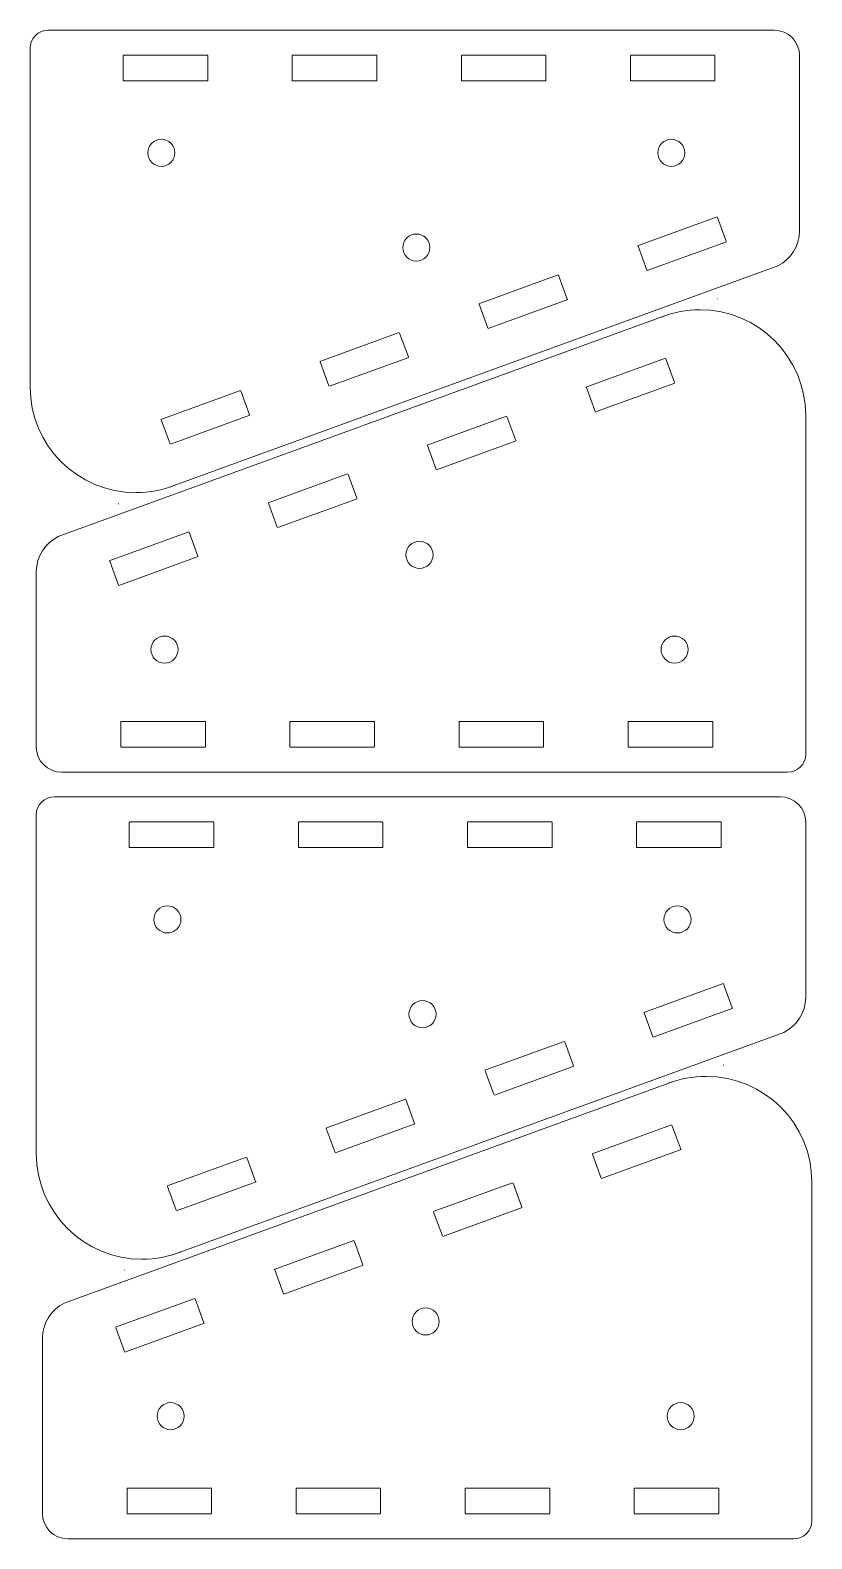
# Model space of a CAD drawing. Header units: centimetres. Extents: x -12.8 to 13, y -16.7 to 17.4.
# Drawn here: x -12.81 to -3.57, y -0.47 to 17.37 of the extents above; entities that cross this region are included whole.
import ezdxf

# ---------------------------------------------------------------- set-up
doc = ezdxf.new("R2010")
doc.units = ezdxf.units.CM
doc.header["$MEASUREMENT"] = 0
doc.layers.add('Layer 1', color=7, linetype='Continuous')

msp = doc.modelspace()

# ---------------------------------------------------------------- linework, layer by layer
at = {"layer": 'Layer 1', "color": 250, "lineweight": 20}
for points, knots in [([(-12.81467, 13.14751), (-12.81467, 13.14751), (-12.81467, 17.16175), (-12.81467, 17.16175), (-12.81467, 17.16175), (-12.81467, 17.27724), (-12.7168, 17.37174), (-12.59718, 17.37174), (-12.59718, 17.37174), (-12.59718, 17.37174), (-4.14992, 17.37174), (-4.14992, 17.37174)], [0, 0, 0, 0, 0.25, 0.25, 0.25, 0.25, 0.5, 0.5, 0.5, 0.5, 1, 1, 1, 1]), ([(-4.14992, 17.37171), (-4.14992, 17.37171), (-4.01416, 17.37171), (-4.01416, 17.37171), (-4.01416, 17.37171), (-3.84916, 17.37171), (-3.71416, 17.23671), (-3.71416, 17.07171), (-3.71416, 17.07171), (-3.71416, 17.07171), (-3.71416, 16.97483), (-3.71416, 16.97483)], [0, 0, 0, 0, 0.25, 0.25, 0.25, 0.25, 0.5, 0.5, 0.5, 0.5, 1, 1, 1, 1]), ([(-11.26353, 15.76109), (-11.3519, 15.76109), (-11.42353, 15.83272), (-11.42353, 15.92109), (-11.42353, 15.92109), (-11.42353, 16.00946), (-11.3519, 16.08109), (-11.26353, 16.08109), (-11.26353, 16.08109), (-11.17516, 16.08109), (-11.10353, 16.00946), (-11.10353, 15.92109), (-11.10353, 15.92109), (-11.10353, 15.83272), (-11.17516, 15.76109), (-11.26353, 15.76109)], [0, 0, 0, 0, 0.2, 0.2, 0.2, 0.2, 0.4, 0.4, 0.4, 0.4, 0.6, 0.6, 0.6, 0.6, 1, 1, 1, 1]), ([(-5.23045, 15.76109), (-5.31882, 15.76109), (-5.39045, 15.83272), (-5.39045, 15.92109), (-5.39045, 15.92109), (-5.39045, 16.00946), (-5.31882, 16.08109), (-5.23045, 16.08109), (-5.23045, 16.08109), (-5.14208, 16.08109), (-5.07045, 16.00946), (-5.07045, 15.92109), (-5.07045, 15.92109), (-5.07045, 15.83272), (-5.14208, 15.76109), (-5.23045, 15.76109)], [0, 0, 0, 0, 0.2, 0.2, 0.2, 0.2, 0.4, 0.4, 0.4, 0.4, 0.6, 0.6, 0.6, 0.6, 1, 1, 1, 1]), ([(-3.71465, 15.00056), (-3.71464, 14.99914), (-3.71463, 14.9977), (-3.71463, 14.99627), (-3.71463, 14.99627), (-3.71463, 14.81722), (-3.8192, 14.66203), (-3.97189, 14.58591)], [0, 0, 0, 0, 0.33333333, 0.33333333, 0.33333333, 0.33333333, 1, 1, 1, 1]), ([(-8.24699, 14.64109), (-8.33536, 14.64109), (-8.40699, 14.71272), (-8.40699, 14.80109), (-8.40699, 14.80109), (-8.40699, 14.88946), (-8.33536, 14.96109), (-8.24699, 14.96109), (-8.24699, 14.96109), (-8.15862, 14.96109), (-8.08699, 14.88946), (-8.08699, 14.80109), (-8.08699, 14.80109), (-8.08699, 14.71272), (-8.15862, 14.64109), (-8.24699, 14.64109)], [0, 0, 0, 0, 0.2, 0.2, 0.2, 0.2, 0.4, 0.4, 0.4, 0.4, 0.6, 0.6, 0.6, 0.6, 1, 1, 1, 1]), ([(-5.34872, 13.97918), (-5.20718, 14.03478), (-5.05305, 14.06534), (-4.89177, 14.06534), (-4.89177, 14.06534), (-4.20141, 14.06534), (-3.64177, 13.50569), (-3.64177, 12.81534)], [0, 0, 0, 0, 0.33333333, 0.33333333, 0.33333333, 0.33333333, 1, 1, 1, 1]), ([(-11.10772, 11.98867), (-11.24926, 11.93307), (-11.40339, 11.90251), (-11.56467, 11.90251), (-11.56467, 11.90251), (-12.25503, 11.90251), (-12.81467, 12.46216), (-12.81467, 13.15251)], [0, 0, 0, 0, 0.33333333, 0.33333333, 0.33333333, 0.33333333, 1, 1, 1, 1]), ([(-3.64177, 12.82034), (-3.64177, 12.82034), (-3.64177, 8.8061), (-3.64177, 8.8061), (-3.64177, 8.8061), (-3.64177, 8.69061), (-3.73964, 8.59611), (-3.85926, 8.59611), (-3.85926, 8.59611), (-3.85926, 8.59611), (-12.30652, 8.59611), (-12.30652, 8.59611)], [0, 0, 0, 0, 0.25, 0.25, 0.25, 0.25, 0.5, 0.5, 0.5, 0.5, 1, 1, 1, 1]), ([(-12.74179, 10.96729), (-12.7418, 10.96871), (-12.74181, 10.97015), (-12.74181, 10.97158), (-12.74181, 10.97158), (-12.74181, 11.15063), (-12.63724, 11.30582), (-12.48455, 11.38194)], [0, 0, 0, 0, 0.33333333, 0.33333333, 0.33333333, 0.33333333, 1, 1, 1, 1]), ([(-8.20945, 11.32676), (-8.12108, 11.32676), (-8.04945, 11.25513), (-8.04945, 11.16676), (-8.04945, 11.16676), (-8.04945, 11.07839), (-8.12108, 11.00676), (-8.20945, 11.00676), (-8.20945, 11.00676), (-8.29782, 11.00676), (-8.36945, 11.07839), (-8.36945, 11.16676), (-8.36945, 11.16676), (-8.36945, 11.25513), (-8.29782, 11.32676), (-8.20945, 11.32676)], [0, 0, 0, 0, 0.2, 0.2, 0.2, 0.2, 0.4, 0.4, 0.4, 0.4, 0.6, 0.6, 0.6, 0.6, 1, 1, 1, 1]), ([(-11.22599, 10.20676), (-11.13762, 10.20676), (-11.06599, 10.13513), (-11.06599, 10.04676), (-11.06599, 10.04676), (-11.06599, 9.95839), (-11.13762, 9.88676), (-11.22599, 9.88676), (-11.22599, 9.88676), (-11.31436, 9.88676), (-11.38599, 9.95839), (-11.38599, 10.04676), (-11.38599, 10.04676), (-11.38599, 10.13513), (-11.31436, 10.20676), (-11.22599, 10.20676)], [0, 0, 0, 0, 0.2, 0.2, 0.2, 0.2, 0.4, 0.4, 0.4, 0.4, 0.6, 0.6, 0.6, 0.6, 1, 1, 1, 1]), ([(-5.19291, 10.20676), (-5.10454, 10.20676), (-5.03291, 10.13513), (-5.03291, 10.04676), (-5.03291, 10.04676), (-5.03291, 9.95839), (-5.10454, 9.88676), (-5.19291, 9.88676), (-5.19291, 9.88676), (-5.28128, 9.88676), (-5.35291, 9.95839), (-5.35291, 10.04676), (-5.35291, 10.04676), (-5.35291, 10.13513), (-5.28128, 10.20676), (-5.19291, 10.20676)], [0, 0, 0, 0, 0.2, 0.2, 0.2, 0.2, 0.4, 0.4, 0.4, 0.4, 0.6, 0.6, 0.6, 0.6, 1, 1, 1, 1]), ([(-12.30652, 8.59614), (-12.30652, 8.59614), (-12.44228, 8.59614), (-12.44228, 8.59614), (-12.44228, 8.59614), (-12.60728, 8.59614), (-12.74228, 8.73114), (-12.74228, 8.89614), (-12.74228, 8.89614), (-12.74228, 8.89614), (-12.74228, 8.99302), (-12.74228, 8.99302)], [0, 0, 0, 0, 0.25, 0.25, 0.25, 0.25, 0.5, 0.5, 0.5, 0.5, 1, 1, 1, 1]), ([(-12.74228, 4.08165), (-12.74228, 4.08165), (-12.74228, 8.09589), (-12.74228, 8.09589), (-12.74228, 8.09589), (-12.74228, 8.21138), (-12.64441, 8.30588), (-12.52479, 8.30588), (-12.52479, 8.30588), (-12.52479, 8.30588), (-4.07753, 8.30588), (-4.07753, 8.30588)], [0, 0, 0, 0, 0.25, 0.25, 0.25, 0.25, 0.5, 0.5, 0.5, 0.5, 1, 1, 1, 1]), ([(-4.07753, 8.30585), (-4.07753, 8.30585), (-3.94177, 8.30585), (-3.94177, 8.30585), (-3.94177, 8.30585), (-3.77677, 8.30585), (-3.64177, 8.17085), (-3.64177, 8.00585), (-3.64177, 8.00585), (-3.64177, 8.00585), (-3.64177, 7.90897), (-3.64177, 7.90897)], [0, 0, 0, 0, 0.25, 0.25, 0.25, 0.25, 0.5, 0.5, 0.5, 0.5, 1, 1, 1, 1]), ([(-11.19114, 6.69523), (-11.27951, 6.69523), (-11.35114, 6.76686), (-11.35114, 6.85523), (-11.35114, 6.85523), (-11.35114, 6.9436), (-11.27951, 7.01523), (-11.19114, 7.01523), (-11.19114, 7.01523), (-11.10277, 7.01523), (-11.03114, 6.9436), (-11.03114, 6.85523), (-11.03114, 6.85523), (-11.03114, 6.76686), (-11.10277, 6.69523), (-11.19114, 6.69523)], [0, 0, 0, 0, 0.2, 0.2, 0.2, 0.2, 0.4, 0.4, 0.4, 0.4, 0.6, 0.6, 0.6, 0.6, 1, 1, 1, 1]), ([(-5.15806, 6.69523), (-5.24643, 6.69523), (-5.31806, 6.76686), (-5.31806, 6.85523), (-5.31806, 6.85523), (-5.31806, 6.9436), (-5.24643, 7.01523), (-5.15806, 7.01523), (-5.15806, 7.01523), (-5.06969, 7.01523), (-4.99806, 6.9436), (-4.99806, 6.85523), (-4.99806, 6.85523), (-4.99806, 6.76686), (-5.06969, 6.69523), (-5.15806, 6.69523)], [0, 0, 0, 0, 0.2, 0.2, 0.2, 0.2, 0.4, 0.4, 0.4, 0.4, 0.6, 0.6, 0.6, 0.6, 1, 1, 1, 1]), ([(-8.1746, 5.57523), (-8.26297, 5.57523), (-8.3346, 5.64686), (-8.3346, 5.73523), (-8.3346, 5.73523), (-8.3346, 5.8236), (-8.26297, 5.89523), (-8.1746, 5.89523), (-8.1746, 5.89523), (-8.08623, 5.89523), (-8.0146, 5.8236), (-8.0146, 5.73523), (-8.0146, 5.73523), (-8.0146, 5.64686), (-8.08623, 5.57523), (-8.1746, 5.57523)], [0, 0, 0, 0, 0.2, 0.2, 0.2, 0.2, 0.4, 0.4, 0.4, 0.4, 0.6, 0.6, 0.6, 0.6, 1, 1, 1, 1]), ([(-3.64226, 5.9347), (-3.64225, 5.93328), (-3.64224, 5.93184), (-3.64224, 5.93041), (-3.64224, 5.93041), (-3.64224, 5.75136), (-3.74681, 5.59617), (-3.8995, 5.52005)], [0, 0, 0, 0, 0.33333333, 0.33333333, 0.33333333, 0.33333333, 1, 1, 1, 1]), ([(-5.27633, 4.91332), (-5.13479, 4.96892), (-4.98066, 4.99948), (-4.81938, 4.99948), (-4.81938, 4.99948), (-4.12902, 4.99948), (-3.56938, 4.43983), (-3.56938, 3.74948)], [0, 0, 0, 0, 0.33333333, 0.33333333, 0.33333333, 0.33333333, 1, 1, 1, 1]), ([(-11.03533, 2.92281), (-11.17687, 2.86721), (-11.331, 2.83665), (-11.49228, 2.83665), (-11.49228, 2.83665), (-12.18264, 2.83665), (-12.74228, 3.3963), (-12.74228, 4.08665)], [0, 0, 0, 0, 0.33333333, 0.33333333, 0.33333333, 0.33333333, 1, 1, 1, 1]), ([(-3.56938, 3.75448), (-3.56938, 3.75448), (-3.56938, -0.25976), (-3.56938, -0.25976), (-3.56938, -0.25976), (-3.56938, -0.37525), (-3.66725, -0.46975), (-3.78687, -0.46975), (-3.78687, -0.46975), (-3.78687, -0.46975), (-12.23413, -0.46975), (-12.23413, -0.46975)], [0, 0, 0, 0, 0.25, 0.25, 0.25, 0.25, 0.5, 0.5, 0.5, 0.5, 1, 1, 1, 1]), ([(-12.6694, 1.90143), (-12.66941, 1.90285), (-12.66942, 1.90429), (-12.66942, 1.90572), (-12.66942, 1.90572), (-12.66942, 2.08477), (-12.56485, 2.23996), (-12.41216, 2.31608)], [0, 0, 0, 0, 0.33333333, 0.33333333, 0.33333333, 0.33333333, 1, 1, 1, 1]), ([(-8.13706, 2.2609), (-8.04869, 2.2609), (-7.97706, 2.18927), (-7.97706, 2.1009), (-7.97706, 2.1009), (-7.97706, 2.01253), (-8.04869, 1.9409), (-8.13706, 1.9409), (-8.13706, 1.9409), (-8.22543, 1.9409), (-8.29706, 2.01253), (-8.29706, 2.1009), (-8.29706, 2.1009), (-8.29706, 2.18927), (-8.22543, 2.2609), (-8.13706, 2.2609)], [0, 0, 0, 0, 0.2, 0.2, 0.2, 0.2, 0.4, 0.4, 0.4, 0.4, 0.6, 0.6, 0.6, 0.6, 1, 1, 1, 1]), ([(-11.1536, 1.1409), (-11.06523, 1.1409), (-10.9936, 1.06927), (-10.9936, 0.9809), (-10.9936, 0.9809), (-10.9936, 0.89253), (-11.06523, 0.8209), (-11.1536, 0.8209), (-11.1536, 0.8209), (-11.24197, 0.8209), (-11.3136, 0.89253), (-11.3136, 0.9809), (-11.3136, 0.9809), (-11.3136, 1.06927), (-11.24197, 1.1409), (-11.1536, 1.1409)], [0, 0, 0, 0, 0.2, 0.2, 0.2, 0.2, 0.4, 0.4, 0.4, 0.4, 0.6, 0.6, 0.6, 0.6, 1, 1, 1, 1]), ([(-5.12052, 1.1409), (-5.03215, 1.1409), (-4.96052, 1.06927), (-4.96052, 0.9809), (-4.96052, 0.9809), (-4.96052, 0.89253), (-5.03215, 0.8209), (-5.12052, 0.8209), (-5.12052, 0.8209), (-5.20889, 0.8209), (-5.28052, 0.89253), (-5.28052, 0.9809), (-5.28052, 0.9809), (-5.28052, 1.06927), (-5.20889, 1.1409), (-5.12052, 1.1409)], [0, 0, 0, 0, 0.2, 0.2, 0.2, 0.2, 0.4, 0.4, 0.4, 0.4, 0.6, 0.6, 0.6, 0.6, 1, 1, 1, 1]), ([(-12.23413, -0.46972), (-12.23413, -0.46972), (-12.36989, -0.46972), (-12.36989, -0.46972), (-12.36989, -0.46972), (-12.53489, -0.46972), (-12.66989, -0.33472), (-12.66989, -0.16972), (-12.66989, -0.16972), (-12.66989, -0.16972), (-12.66989, -0.07284), (-12.66989, -0.07284)], [0, 0, 0, 0, 0.25, 0.25, 0.25, 0.25, 0.5, 0.5, 0.5, 0.5, 1, 1, 1, 1])]:
    msp.add_open_spline(points, degree=3, knots=knots, dxfattribs=at)
for points in [[(-11.71469, 17.07673), (-11.71469, 17.07673), (-10.71469, 17.07673), (-10.71469, 17.07673)], [(-11.71469, 17.07173), (-11.71469, 17.07173), (-11.71469, 16.77173), (-11.71469, 16.77173)], [(-10.71469, 17.07173), (-10.71469, 17.07173), (-10.71469, 16.77173), (-10.71469, 16.77173)], [(-9.71469, 17.07673), (-9.71469, 17.07673), (-8.71469, 17.07673), (-8.71469, 17.07673)], [(-9.71469, 17.07173), (-9.71469, 17.07173), (-9.71469, 16.77173), (-9.71469, 16.77173)], [(-8.71469, 17.07173), (-8.71469, 17.07173), (-8.71469, 16.77173), (-8.71469, 16.77173)], [(-7.71469, 17.07673), (-7.71469, 17.07673), (-6.71469, 17.07673), (-6.71469, 17.07673)], [(-7.71469, 17.07173), (-7.71469, 17.07173), (-7.71469, 16.77173), (-7.71469, 16.77173)], [(-6.71469, 17.07173), (-6.71469, 17.07173), (-6.71469, 16.77173), (-6.71469, 16.77173)], [(-5.71469, 17.07673), (-5.71469, 17.07673), (-4.71469, 17.07673), (-4.71469, 17.07673)], [(-5.71469, 17.07173), (-5.71469, 17.07173), (-5.71469, 16.77173), (-5.71469, 16.77173)], [(-4.71469, 17.07173), (-4.71469, 17.07173), (-4.71469, 16.77173), (-4.71469, 16.77173)], [(-3.71465, 14.99198), (-3.71465, 14.99198), (-3.71465, 17.08942), (-3.71465, 17.08942)], [(-10.71469, 16.77173), (-10.71469, 16.77173), (-11.71469, 16.77173), (-11.71469, 16.77173)], [(-8.71469, 16.77173), (-8.71469, 16.77173), (-9.71469, 16.77173), (-9.71469, 16.77173)], [(-6.71469, 16.77173), (-6.71469, 16.77173), (-7.71469, 16.77173), (-7.71469, 16.77173)], [(-4.71469, 16.77173), (-4.71469, 16.77173), (-5.71469, 16.77173), (-5.71469, 16.77173)], [(-5.63037, 14.82115), (-5.63037, 14.82115), (-4.69068, 15.16317), (-4.69068, 15.16317)], [(-4.68568, 15.15817), (-4.68568, 15.15817), (-4.58271, 14.87526), (-4.58271, 14.87526)], [(-5.62537, 14.81615), (-5.62537, 14.81615), (-5.5224, 14.53324), (-5.5224, 14.53324)], [(-4.57771, 14.87026), (-4.57771, 14.87026), (-5.5174, 14.52824), (-5.5174, 14.52824)], [(-3.97189, 14.58591), (-3.97189, 14.58591), (-11.16652, 11.96727), (-11.16652, 11.96727)], [(-7.50976, 14.13711), (-7.50976, 14.13711), (-6.57007, 14.47913), (-6.57007, 14.47913)], [(-6.56507, 14.47413), (-6.56507, 14.47413), (-6.4621, 14.19122), (-6.4621, 14.19122)], [(-7.50476, 14.13211), (-7.50476, 14.13211), (-7.40179, 13.8492), (-7.40179, 13.8492)], [(-6.4571, 14.18622), (-6.4571, 14.18622), (-7.39679, 13.8442), (-7.39679, 13.8442)], [(-4.68935, 14.19611), (-4.68935, 14.19611), (-4.68341, 14.19611), (-4.68341, 14.19611)], [(-12.48455, 11.38194), (-12.48455, 11.38194), (-5.28992, 14.00058), (-5.28992, 14.00058)], [(-9.38914, 13.45307), (-9.38914, 13.45307), (-8.44945, 13.79509), (-8.44945, 13.79509)], [(-8.44445, 13.79009), (-8.44445, 13.79009), (-8.34148, 13.50718), (-8.34148, 13.50718)], [(-9.38414, 13.44807), (-9.38414, 13.44807), (-9.28117, 13.16516), (-9.28117, 13.16516)], [(-8.33648, 13.50218), (-8.33648, 13.50218), (-9.27617, 13.16016), (-9.27617, 13.16016)], [(-6.24057, 13.14971), (-6.24057, 13.14971), (-5.30088, 13.49173), (-5.30088, 13.49173)], [(-5.19291, 13.20382), (-5.19291, 13.20382), (-5.29588, 13.48673), (-5.29588, 13.48673)], [(-11.26853, 12.76903), (-11.26853, 12.76903), (-10.32884, 13.11105), (-10.32884, 13.11105)], [(-10.32384, 13.10605), (-10.32384, 13.10605), (-10.22087, 12.82314), (-10.22087, 12.82314)], [(-6.1326, 12.8618), (-6.1326, 12.8618), (-6.23557, 13.14471), (-6.23557, 13.14471)], [(-5.18791, 13.19882), (-5.18791, 13.19882), (-6.1276, 12.8568), (-6.1276, 12.8568)], [(-11.26353, 12.76403), (-11.26353, 12.76403), (-11.16056, 12.48112), (-11.16056, 12.48112)], [(-10.21587, 12.81814), (-10.21587, 12.81814), (-11.15556, 12.47612), (-11.15556, 12.47612)], [(-8.11996, 12.46567), (-8.11996, 12.46567), (-7.18027, 12.80769), (-7.18027, 12.80769)], [(-7.0723, 12.51978), (-7.0723, 12.51978), (-7.17527, 12.80269), (-7.17527, 12.80269)], [(-7.0673, 12.51478), (-7.0673, 12.51478), (-8.00699, 12.17276), (-8.00699, 12.17276)], [(-8.01199, 12.17776), (-8.01199, 12.17776), (-8.11496, 12.46067), (-8.11496, 12.46067)], [(-9.99934, 11.78163), (-9.99934, 11.78163), (-9.05965, 12.12365), (-9.05965, 12.12365)], [(-8.95168, 11.83574), (-8.95168, 11.83574), (-9.05465, 12.11865), (-9.05465, 12.11865)], [(-9.89137, 11.49372), (-9.89137, 11.49372), (-9.99434, 11.77663), (-9.99434, 11.77663)], [(-8.94668, 11.83074), (-8.94668, 11.83074), (-9.88637, 11.48872), (-9.88637, 11.48872)], [(-11.76709, 11.77174), (-11.76709, 11.77174), (-11.77303, 11.77174), (-11.77303, 11.77174)], [(-11.87873, 11.09759), (-11.87873, 11.09759), (-10.93904, 11.43961), (-10.93904, 11.43961)], [(-10.83107, 11.1517), (-10.83107, 11.1517), (-10.93404, 11.43461), (-10.93404, 11.43461)], [(-11.77076, 10.80968), (-11.77076, 10.80968), (-11.87373, 11.09259), (-11.87373, 11.09259)], [(-10.82607, 11.1467), (-10.82607, 11.1467), (-11.76576, 10.80468), (-11.76576, 10.80468)], [(-12.74179, 10.97587), (-12.74179, 10.97587), (-12.74179, 8.87843), (-12.74179, 8.87843)], [(-11.74175, 9.19612), (-11.74175, 9.19612), (-10.74175, 9.19612), (-10.74175, 9.19612)], [(-11.74175, 8.89612), (-11.74175, 8.89612), (-11.74175, 9.19612), (-11.74175, 9.19612)], [(-10.74175, 8.89612), (-10.74175, 8.89612), (-10.74175, 9.19612), (-10.74175, 9.19612)], [(-9.74175, 9.19612), (-9.74175, 9.19612), (-8.74175, 9.19612), (-8.74175, 9.19612)], [(-9.74175, 8.89612), (-9.74175, 8.89612), (-9.74175, 9.19612), (-9.74175, 9.19612)], [(-8.74175, 8.89612), (-8.74175, 8.89612), (-8.74175, 9.19612), (-8.74175, 9.19612)], [(-7.74175, 9.19612), (-7.74175, 9.19612), (-6.74175, 9.19612), (-6.74175, 9.19612)], [(-7.74175, 8.89612), (-7.74175, 8.89612), (-7.74175, 9.19612), (-7.74175, 9.19612)], [(-6.74175, 8.89612), (-6.74175, 8.89612), (-6.74175, 9.19612), (-6.74175, 9.19612)], [(-5.74175, 9.19612), (-5.74175, 9.19612), (-4.74175, 9.19612), (-4.74175, 9.19612)], [(-5.74175, 8.89612), (-5.74175, 8.89612), (-5.74175, 9.19612), (-5.74175, 9.19612)], [(-4.74175, 8.89612), (-4.74175, 8.89612), (-4.74175, 9.19612), (-4.74175, 9.19612)], [(-10.74175, 8.89112), (-10.74175, 8.89112), (-11.74175, 8.89112), (-11.74175, 8.89112)], [(-8.74175, 8.89112), (-8.74175, 8.89112), (-9.74175, 8.89112), (-9.74175, 8.89112)], [(-6.74175, 8.89112), (-6.74175, 8.89112), (-7.74175, 8.89112), (-7.74175, 8.89112)], [(-4.74175, 8.89112), (-4.74175, 8.89112), (-5.74175, 8.89112), (-5.74175, 8.89112)], [(-11.6423, 8.01087), (-11.6423, 8.01087), (-10.6423, 8.01087), (-10.6423, 8.01087)], [(-11.6423, 8.00587), (-11.6423, 8.00587), (-11.6423, 7.70587), (-11.6423, 7.70587)], [(-10.6423, 8.00587), (-10.6423, 8.00587), (-10.6423, 7.70587), (-10.6423, 7.70587)], [(-9.6423, 8.01087), (-9.6423, 8.01087), (-8.6423, 8.01087), (-8.6423, 8.01087)], [(-9.6423, 8.00587), (-9.6423, 8.00587), (-9.6423, 7.70587), (-9.6423, 7.70587)], [(-8.6423, 8.00587), (-8.6423, 8.00587), (-8.6423, 7.70587), (-8.6423, 7.70587)], [(-7.6423, 8.01087), (-7.6423, 8.01087), (-6.6423, 8.01087), (-6.6423, 8.01087)], [(-7.6423, 8.00587), (-7.6423, 8.00587), (-7.6423, 7.70587), (-7.6423, 7.70587)], [(-6.6423, 8.00587), (-6.6423, 8.00587), (-6.6423, 7.70587), (-6.6423, 7.70587)], [(-5.6423, 8.01087), (-5.6423, 8.01087), (-4.6423, 8.01087), (-4.6423, 8.01087)], [(-5.6423, 8.00587), (-5.6423, 8.00587), (-5.6423, 7.70587), (-5.6423, 7.70587)], [(-4.6423, 8.00587), (-4.6423, 8.00587), (-4.6423, 7.70587), (-4.6423, 7.70587)], [(-3.64226, 5.92612), (-3.64226, 5.92612), (-3.64226, 8.02356), (-3.64226, 8.02356)], [(-10.6423, 7.70587), (-10.6423, 7.70587), (-11.6423, 7.70587), (-11.6423, 7.70587)], [(-8.6423, 7.70587), (-8.6423, 7.70587), (-9.6423, 7.70587), (-9.6423, 7.70587)], [(-6.6423, 7.70587), (-6.6423, 7.70587), (-7.6423, 7.70587), (-7.6423, 7.70587)], [(-4.6423, 7.70587), (-4.6423, 7.70587), (-5.6423, 7.70587), (-5.6423, 7.70587)], [(-5.55798, 5.75529), (-5.55798, 5.75529), (-4.61829, 6.09731), (-4.61829, 6.09731)], [(-4.61329, 6.09231), (-4.61329, 6.09231), (-4.51032, 5.8094), (-4.51032, 5.8094)], [(-5.55298, 5.75029), (-5.55298, 5.75029), (-5.45001, 5.46738), (-5.45001, 5.46738)], [(-4.50532, 5.8044), (-4.50532, 5.8044), (-5.44501, 5.46238), (-5.44501, 5.46238)], [(-3.8995, 5.52005), (-3.8995, 5.52005), (-11.09413, 2.90141), (-11.09413, 2.90141)], [(-7.43737, 5.07125), (-7.43737, 5.07125), (-6.49768, 5.41327), (-6.49768, 5.41327)], [(-6.49268, 5.40827), (-6.49268, 5.40827), (-6.38971, 5.12536), (-6.38971, 5.12536)], [(-7.43237, 5.06625), (-7.43237, 5.06625), (-7.3294, 4.78334), (-7.3294, 4.78334)], [(-6.38471, 5.12036), (-6.38471, 5.12036), (-7.3244, 4.77834), (-7.3244, 4.77834)], [(-4.61696, 5.13025), (-4.61696, 5.13025), (-4.61102, 5.13025), (-4.61102, 5.13025)], [(-12.41216, 2.31608), (-12.41216, 2.31608), (-5.21753, 4.93472), (-5.21753, 4.93472)], [(-9.31675, 4.38721), (-9.31675, 4.38721), (-8.37706, 4.72923), (-8.37706, 4.72923)], [(-8.37206, 4.72423), (-8.37206, 4.72423), (-8.26909, 4.44132), (-8.26909, 4.44132)], [(-9.31175, 4.38221), (-9.31175, 4.38221), (-9.20878, 4.0993), (-9.20878, 4.0993)], [(-8.26409, 4.43632), (-8.26409, 4.43632), (-9.20378, 4.0943), (-9.20378, 4.0943)], [(-6.16818, 4.08385), (-6.16818, 4.08385), (-5.22849, 4.42587), (-5.22849, 4.42587)], [(-5.12052, 4.13796), (-5.12052, 4.13796), (-5.22349, 4.42087), (-5.22349, 4.42087)], [(-5.11552, 4.13296), (-5.11552, 4.13296), (-6.05521, 3.79094), (-6.05521, 3.79094)], [(-11.19614, 3.70317), (-11.19614, 3.70317), (-10.25645, 4.04519), (-10.25645, 4.04519)], [(-10.25145, 4.04019), (-10.25145, 4.04019), (-10.14848, 3.75728), (-10.14848, 3.75728)], [(-6.06021, 3.79594), (-6.06021, 3.79594), (-6.16318, 4.07885), (-6.16318, 4.07885)], [(-10.14348, 3.75228), (-10.14348, 3.75228), (-11.08317, 3.41026), (-11.08317, 3.41026)], [(-11.19114, 3.69817), (-11.19114, 3.69817), (-11.08817, 3.41526), (-11.08817, 3.41526)], [(-8.04757, 3.39981), (-8.04757, 3.39981), (-7.10788, 3.74183), (-7.10788, 3.74183)], [(-6.99991, 3.45392), (-6.99991, 3.45392), (-7.10288, 3.73683), (-7.10288, 3.73683)], [(-7.9396, 3.1119), (-7.9396, 3.1119), (-8.04257, 3.39481), (-8.04257, 3.39481)], [(-6.99491, 3.44892), (-6.99491, 3.44892), (-7.9346, 3.1069), (-7.9346, 3.1069)], [(-9.92695, 2.71577), (-9.92695, 2.71577), (-8.98726, 3.05779), (-8.98726, 3.05779)], [(-8.87929, 2.76988), (-8.87929, 2.76988), (-8.98226, 3.05279), (-8.98226, 3.05279)], [(-11.6947, 2.70588), (-11.6947, 2.70588), (-11.70064, 2.70588), (-11.70064, 2.70588)], [(-9.81898, 2.42786), (-9.81898, 2.42786), (-9.92195, 2.71077), (-9.92195, 2.71077)], [(-8.87429, 2.76488), (-8.87429, 2.76488), (-9.81398, 2.42286), (-9.81398, 2.42286)], [(-11.80634, 2.03173), (-11.80634, 2.03173), (-10.86665, 2.37375), (-10.86665, 2.37375)], [(-10.75868, 2.08584), (-10.75868, 2.08584), (-10.86165, 2.36875), (-10.86165, 2.36875)], [(-11.69837, 1.74382), (-11.69837, 1.74382), (-11.80134, 2.02673), (-11.80134, 2.02673)], [(-10.75368, 2.08084), (-10.75368, 2.08084), (-11.69337, 1.73882), (-11.69337, 1.73882)], [(-12.6694, 1.91001), (-12.6694, 1.91001), (-12.6694, -0.18743), (-12.6694, -0.18743)], [(-11.66936, 0.13026), (-11.66936, 0.13026), (-10.66936, 0.13026), (-10.66936, 0.13026)], [(-11.66936, -0.16974), (-11.66936, -0.16974), (-11.66936, 0.13026), (-11.66936, 0.13026)], [(-10.66936, -0.16974), (-10.66936, -0.16974), (-10.66936, 0.13026), (-10.66936, 0.13026)], [(-9.66936, 0.13026), (-9.66936, 0.13026), (-8.66936, 0.13026), (-8.66936, 0.13026)], [(-9.66936, -0.16974), (-9.66936, -0.16974), (-9.66936, 0.13026), (-9.66936, 0.13026)], [(-8.66936, -0.16974), (-8.66936, -0.16974), (-8.66936, 0.13026), (-8.66936, 0.13026)], [(-7.66936, 0.13026), (-7.66936, 0.13026), (-6.66936, 0.13026), (-6.66936, 0.13026)], [(-7.66936, -0.16974), (-7.66936, -0.16974), (-7.66936, 0.13026), (-7.66936, 0.13026)], [(-6.66936, -0.16974), (-6.66936, -0.16974), (-6.66936, 0.13026), (-6.66936, 0.13026)], [(-5.66936, 0.13026), (-5.66936, 0.13026), (-4.66936, 0.13026), (-4.66936, 0.13026)], [(-5.66936, -0.16974), (-5.66936, -0.16974), (-5.66936, 0.13026), (-5.66936, 0.13026)], [(-4.66936, -0.16974), (-4.66936, -0.16974), (-4.66936, 0.13026), (-4.66936, 0.13026)], [(-10.66936, -0.17474), (-10.66936, -0.17474), (-11.66936, -0.17474), (-11.66936, -0.17474)], [(-8.66936, -0.17474), (-8.66936, -0.17474), (-9.66936, -0.17474), (-9.66936, -0.17474)], [(-6.66936, -0.17474), (-6.66936, -0.17474), (-7.66936, -0.17474), (-7.66936, -0.17474)], [(-4.66936, -0.17474), (-4.66936, -0.17474), (-5.66936, -0.17474), (-5.66936, -0.17474)]]:
    msp.add_open_spline(points, degree=3, dxfattribs=at)

doc.saveas('drawing.dxf')
